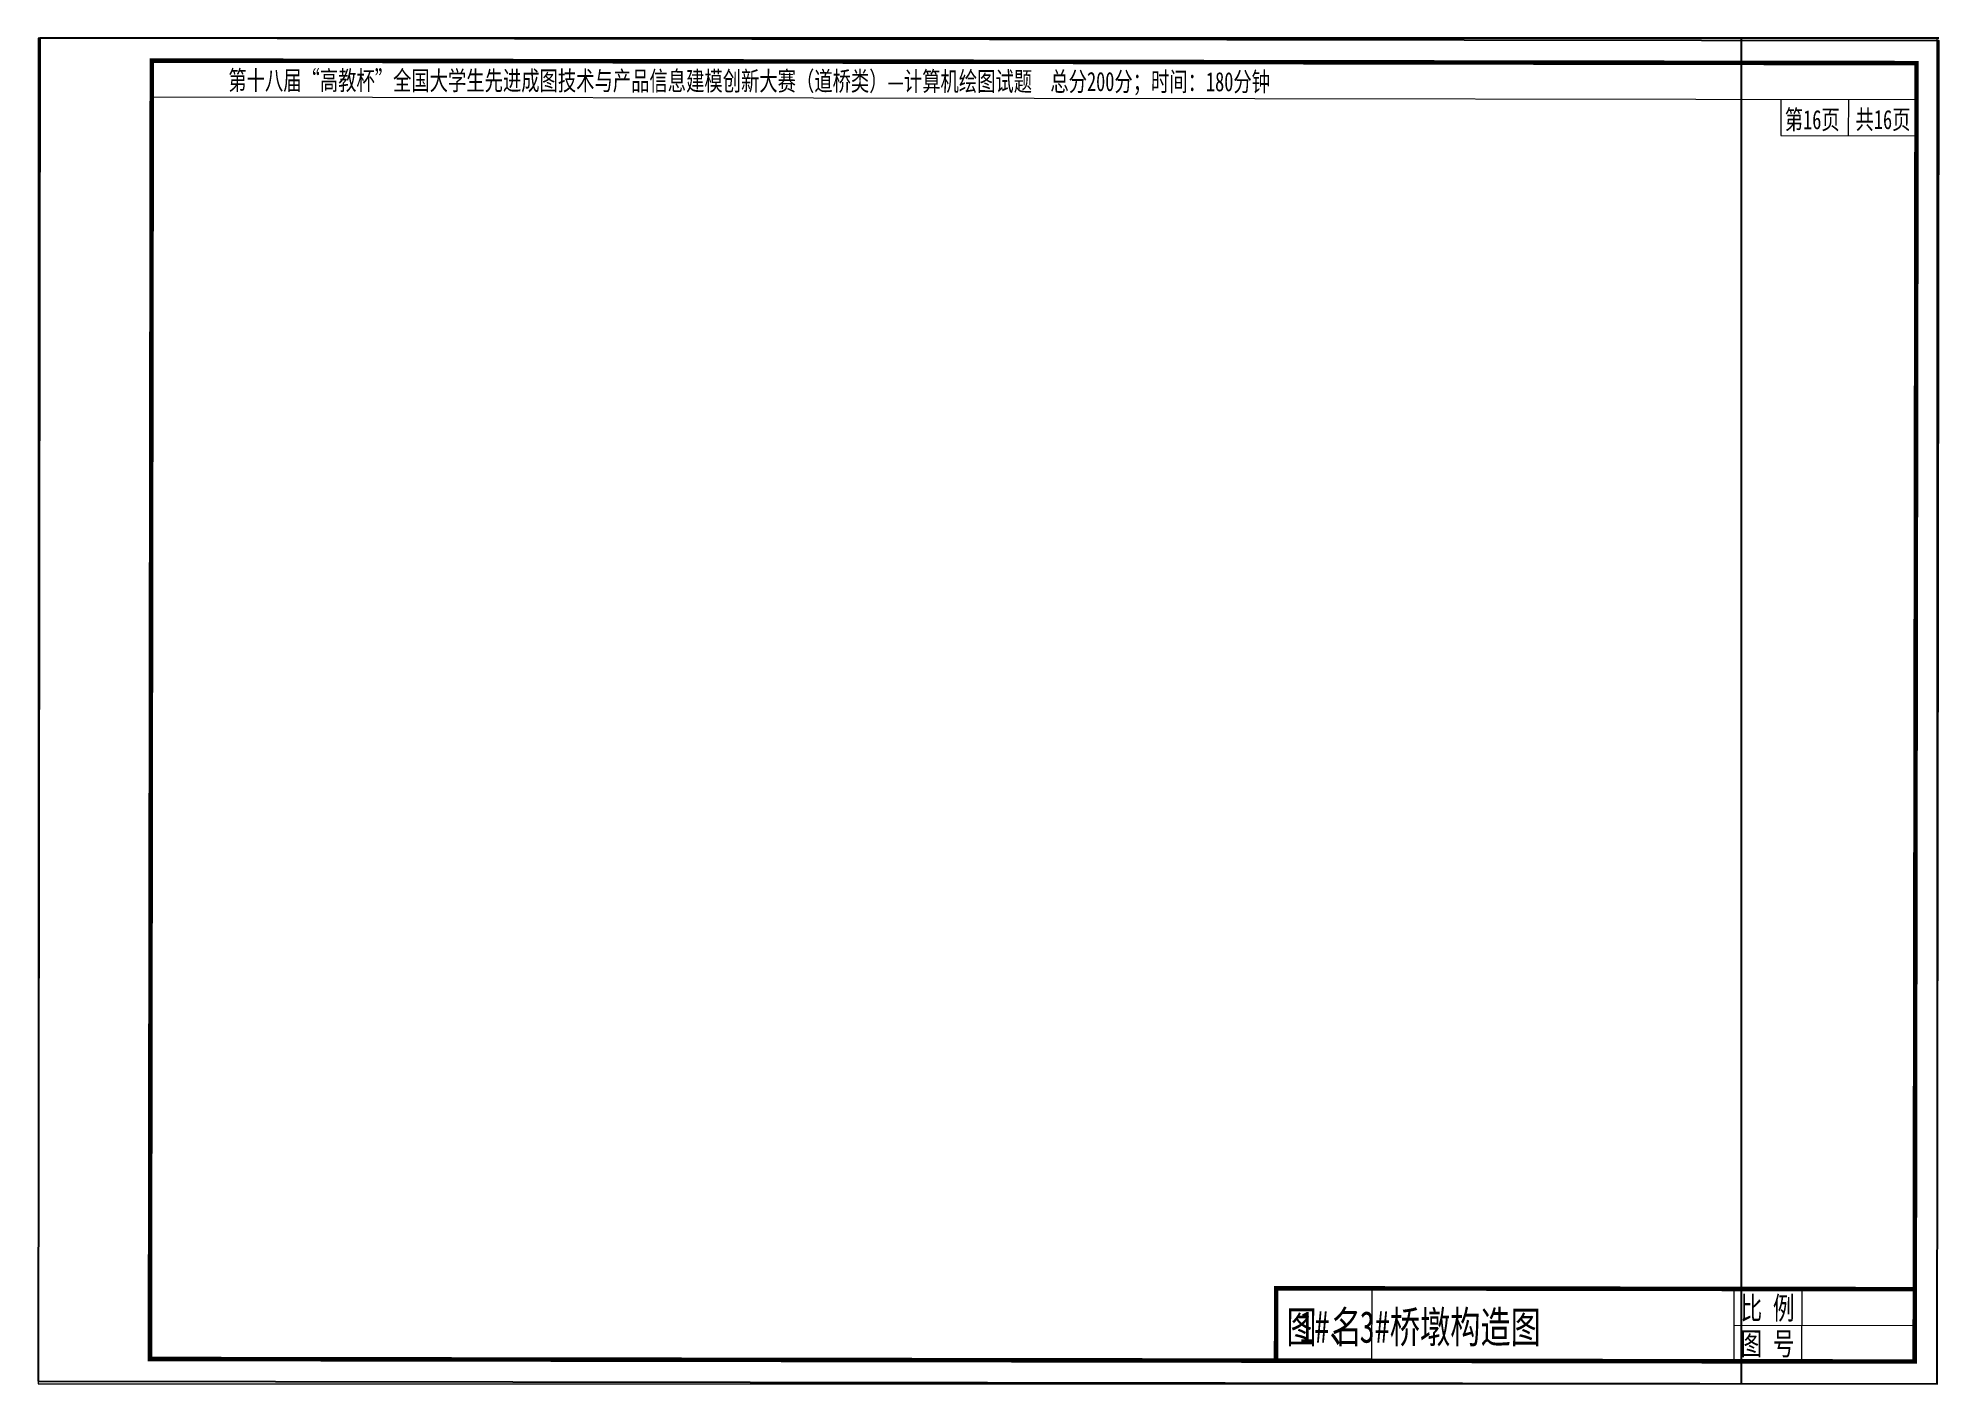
# Paper-space layout '布局1' of a CAD drawing. Header units: millimetres. Extents: x 12208 to 96294, y 102041 to 161556.
# The model-space entities are those that its viewports show. They can reach past a viewport. Long polylines and large blocks are cut down to what shows.
import ezdxf
from ezdxf.enums import TextEntityAlignment as Align

# ---------------------------------------------------------------- set-up
doc = ezdxf.new("R2010")
doc.units = ezdxf.units.MM
doc.header["$LTSCALE"] = 0.3
doc.layers.add('尺寸标注', color=4, linetype='Continuous')
for name, color, linetype, lineweight in [('文字说明', 1, 'Continuous', 25), ('细实线', 5, 'Continuous', 13), ('轮廓线', 3, 'Continuous', 50)]:
    doc.layers.add(name, color=color, linetype=linetype, lineweight=lineweight)
doc.styles.add('长仿宋', font='', dxfattribs={"width": 0.7})
doc.styles.get('长仿宋').set_extended_font_data('FangSong')

msp = doc.modelspace()

# ---------------------------------------------------------------- linework, layer by layer
at = {"layer": '尺寸标注', "color": 7}
msp.add_lwpolyline([(321434.7, -71599.4), (489434.7, -71599.4), (489434.7, 47188.5), (321434.7, 47188.5)], close=True, dxfattribs=at)

psp = doc.layouts.new('布局1')

# ---------------------------------------------------------------- linework, layer by layer
at = {"layer": '尺寸标注'}
psp.add_lwpolyline([(12208, 102162), (96208, 102041), (96294, 161434), (12294, 161556)], close=True, dxfattribs=at)
at = {"layer": '文字说明', "ltscale": 100}
psp.add_line((96294, 161556), (12294, 161556), dxfattribs=at)
at = {"layer": '细实线'}
psp.add_line((17240, 158949), (95300, 158836), dxfattribs=at)
for points in [[(89301, 158845), (89298, 157245), (95298, 157236)], [(92298, 157241), (92300, 158840)], [(71212, 103067), (71217, 106266)], [(87225, 106243), (87220, 103043)], [(90225, 106239), (90220, 103039)], [(87223, 104643), (95222, 104632)], [(66971, 103073), (95220, 103032)]]:
    psp.add_lwpolyline(points, dxfattribs=at)
at = {"layer": '细实线', "const_width": 200}
psp.add_lwpolyline([(95224, 106232), (66976, 106272), (66971, 103073)], dxfattribs=at)
at = {"layer": '轮廓线', "const_width": 200}
psp.add_lwpolyline([(17159, 103145), (95220, 103032), (95302, 160446), (17242, 160559)], close=True, dxfattribs=at)

# ---------------------------------------------------------------- texts
at = {"layer": '文字说明', "style": '长仿宋', "width": 0.7}
for s, height, p in [('第十八届“高教杯”全国大学生先进成图技术与产品信息建模创新大赛（道桥类）—计算机绘图试题  总分200分；时间：180分钟', 848.48, (43664, 159634)), ('第16页', 848.5, (90688, 157966)), ('共16页', 848.5, (93818, 157962)), ('比 例', 999.9, (88711, 105413)), ('图 名', 1399.9, (69100, 104587)), ('1#、3#桥墩构造图', 1399.9, (73341, 104581)), ('图 号', 999.9, (88709, 103813))]:
    psp.add_text(s, height=height, rotation=359.91729, dxfattribs=at).set_placement(p, align=Align.MIDDLE)

# ---------------------------------------------------------------- viewports
at = {"layer": '文字说明', "ltscale": 100}
psp.add_viewport(center=(54208, 131798), size=(84000, 59515.07), view_center_point=(287708.5, -11028), view_height=60213.166, dxfattribs=at)

doc.saveas('drawing.dxf')
